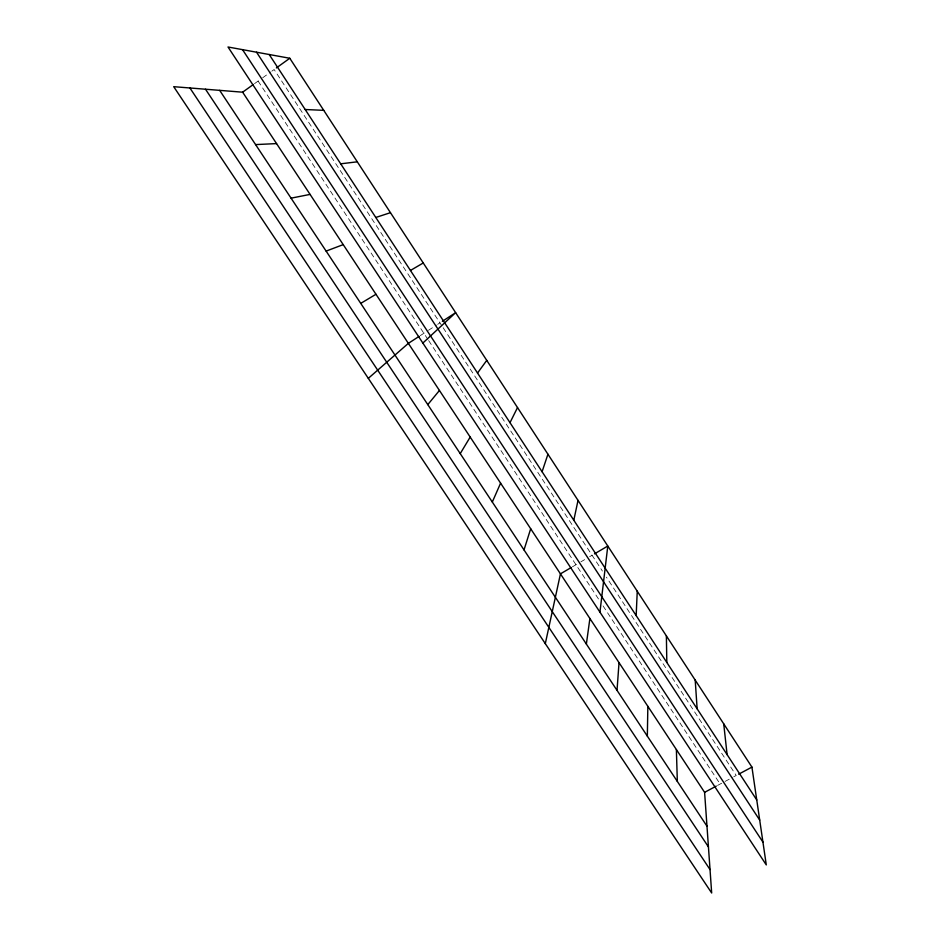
<?xml version="1.0" encoding="UTF-8"?>
<svg xmlns="http://www.w3.org/2000/svg" width="940" height="940" viewBox="0 0 940 940"><rect width="100%" height="100%" fill="white"/><g stroke="black" fill="none" stroke-linecap="round" stroke-linejoin="round"><path stroke-width="0.7" stroke-dasharray="4.7 3.53" d="M254.529 83.637L261.532 78.596M262.683 77.773L270.697 72.004M271.836 71.181L274.127 69.537L442.341 326.509M420.286 335.615L427.312 331.056M428.464 330.304L436.501 325.087M437.652 324.347L439.944 322.855M572.401 566.844L579.698 562.543M580.932 561.814L584.645 559.641M589.603 556.727L592.082 555.27M717.537 785.441L723.847 782.08M725.081 781.422L732.507 777.462M733.752 776.804L736.22 775.477L606.406 577.16M258.101 81.075L427.853 339.352M428.652 340.562L599.062 599.849M603.045 605.9L720.134 784.054M443.139 327.731L602.423 571.073"/><path stroke-width="1.41" d="M647.343 736.138L647.848 706.328M636.168 615.594L637.25 591.201M617.028 690.36L619.025 662.641M599.943 612.152L607.792 546.034L594.503 553.848M586.372 644.064L589.897 618.485M573.811 520.231L578.029 500.374M545.306 643.641L560.452 573.858L571.203 567.537M524.015 549.923L530.689 528.75M542.086 471.739L547.938 454.22M492.313 502.031L500.597 483.16M509.997 422.671L517.517 407.561M460.236 453.609L470.188 437.065M477.532 373.039L486.755 360.373M427.794 404.611L439.438 390.464M422.859 343.053L455.653 312.668L442.364 321.292M368.304 378.35L408.36 343.359L419.099 336.391M242.638 92.191L704.601 792.338L711.674 893L173.712 86.68L242.638 92.191L253.342 84.494M276.372 67.927L289.79 58.268L751.93 767.111L766.288 864.918L228.02 47L289.79 58.268M360.748 303.385L375.977 294.267M410.451 270.462L423.247 262.965M704.601 792.338L716.245 786.122M738.64 774.196L751.93 767.111M326.121 251.097L343.218 244.623M375.788 217.469L390.453 212.675M291.071 198.164L310.071 194.404M340.703 163.819L357.294 161.809M255.586 144.596L276.56 143.597M305.183 109.51L323.736 110.344M189.904 87.972L710.029 869.582M205.496 89.218L708.431 846.905M219.666 90.358L706.974 826.178M242.543 49.655L762.951 842.146M269.216 54.52L756.759 799.964M256.526 52.205L759.708 820.103M723.718 723.835L727.114 754.644M695.201 680.09L697.139 708.807M676.377 749.556L677.329 781.399M666.378 635.886L666.824 662.465"/></g></svg>
